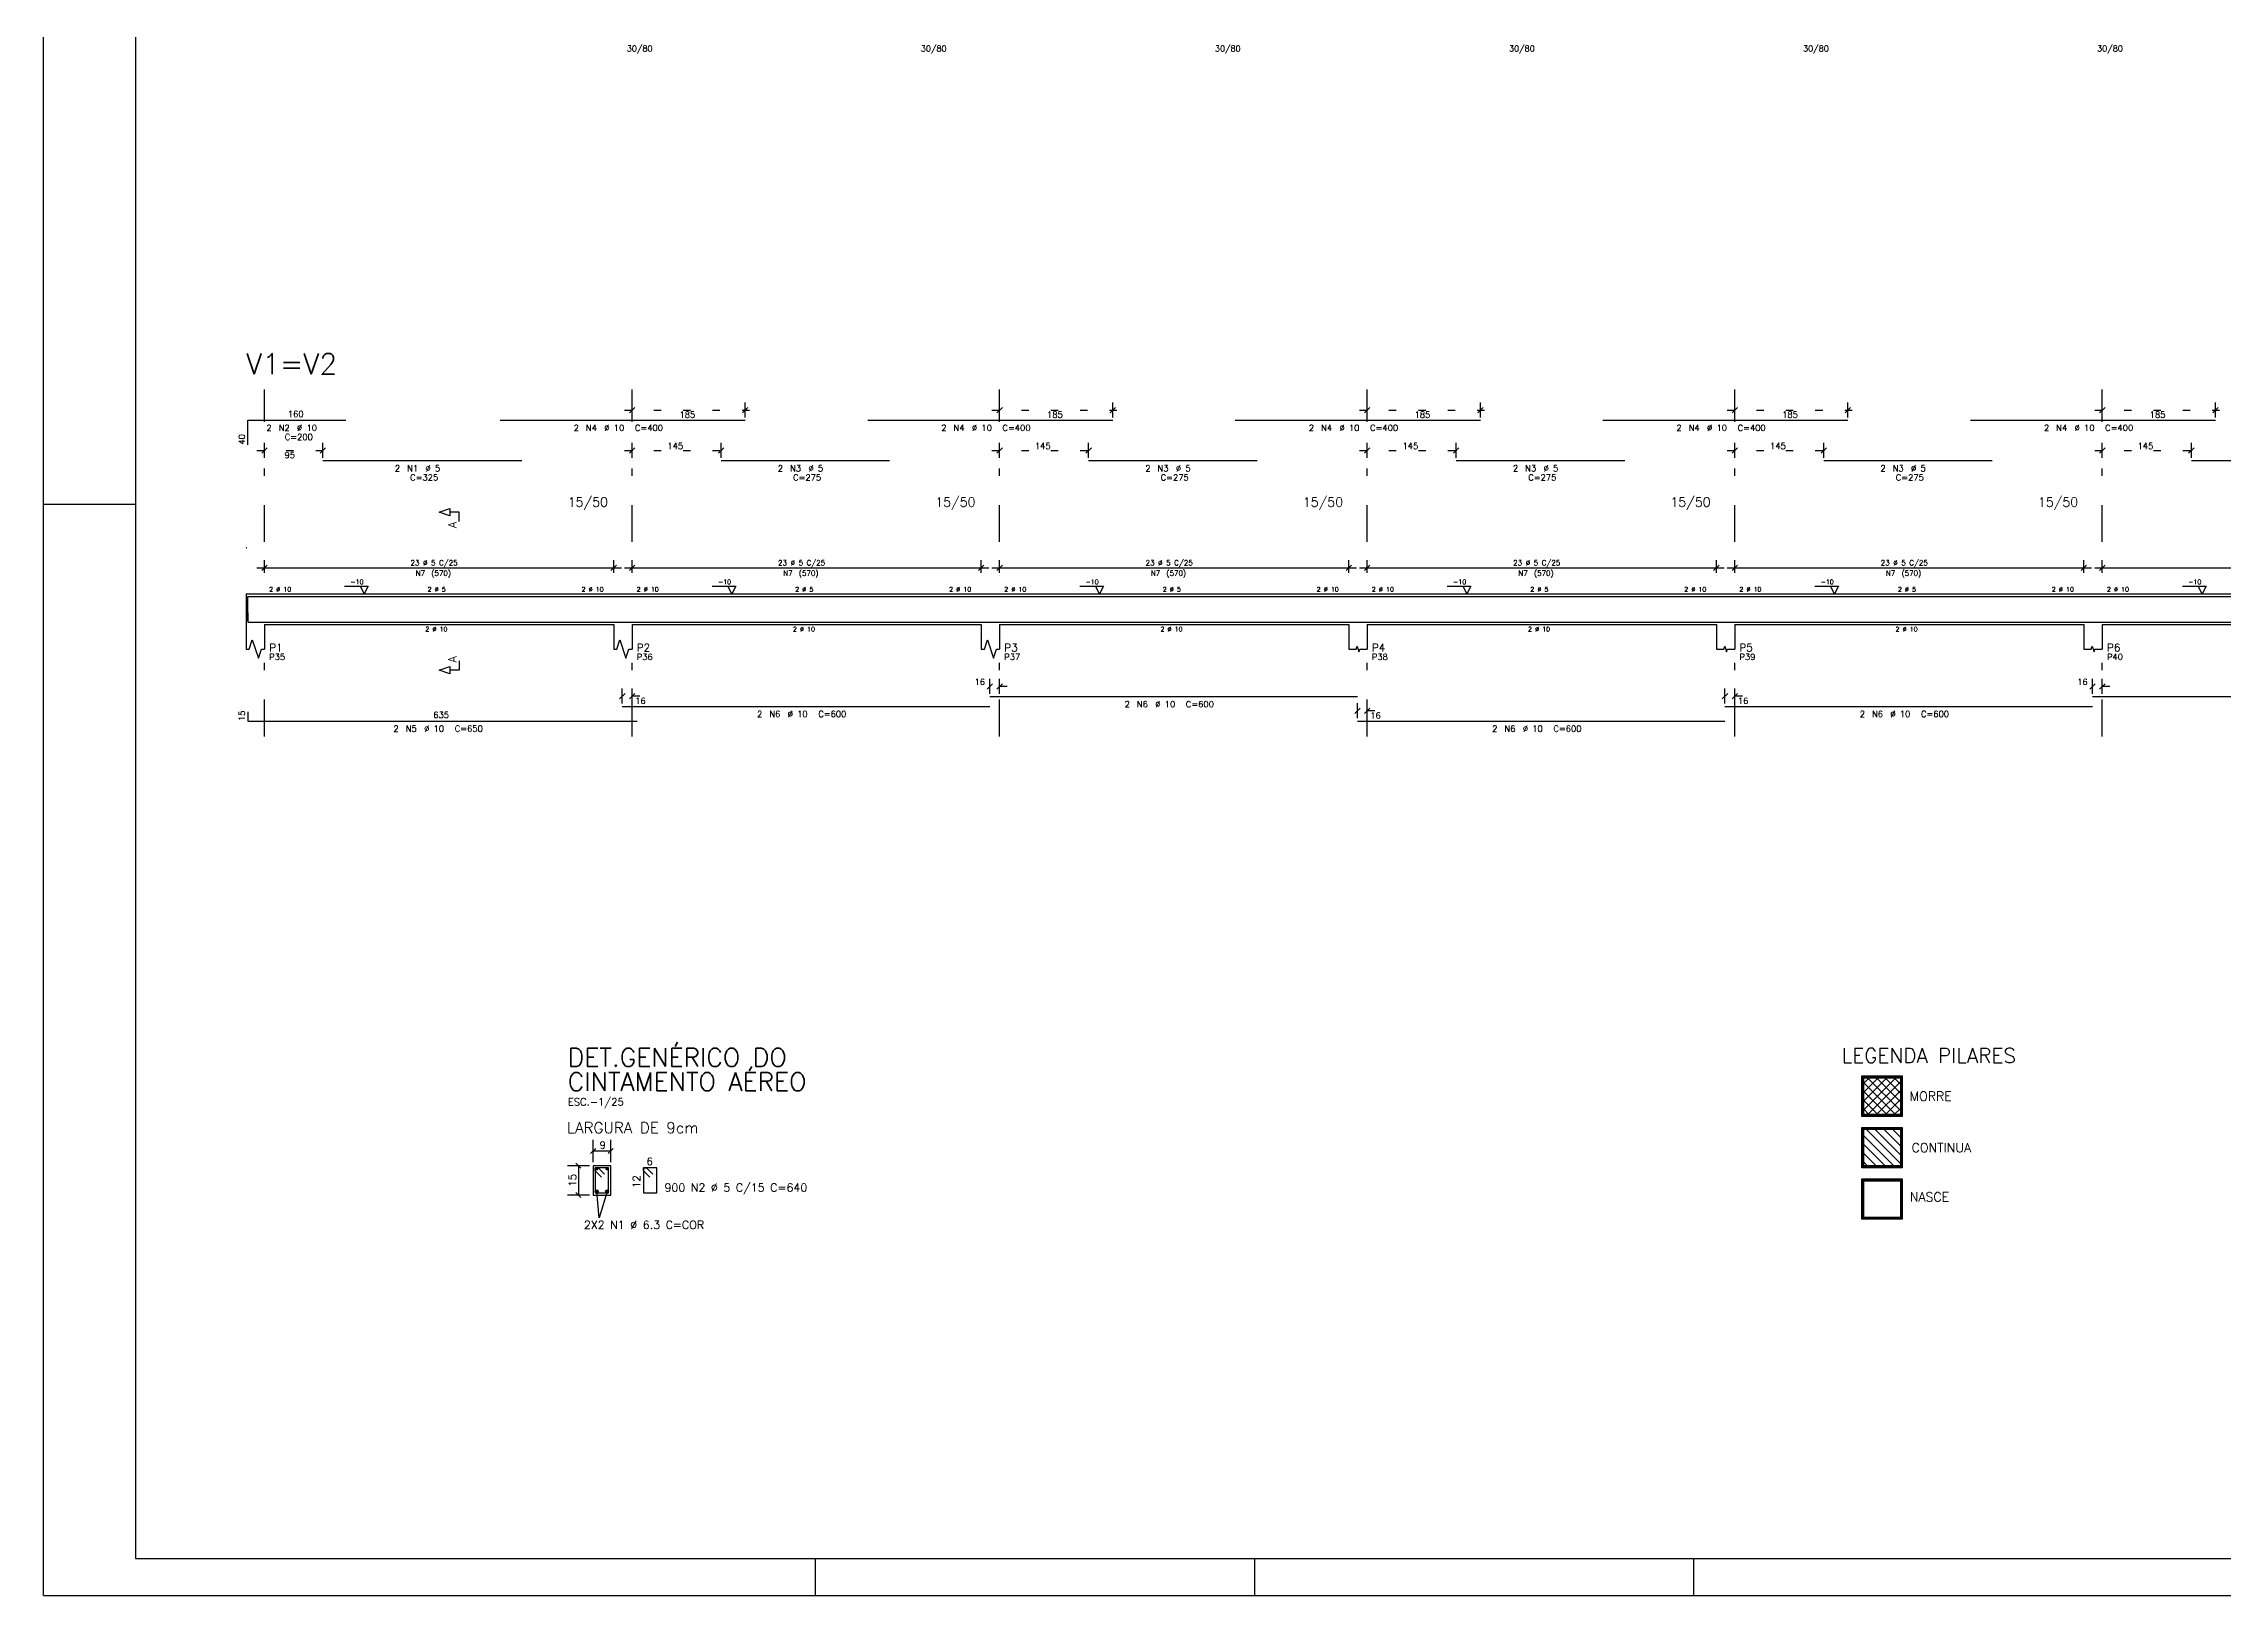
# Model space of a CAD drawing. Extents: x 797 to 1056, y -75 to 15.
# Drawn here: x 908.06 to 937.73, y -75.31 to -54.2 of the extents above; entities that cross this region are included whole.
import ezdxf

# ---------------------------------------------------------------- set-up
doc = ezdxf.new("R2010")
doc.units = 0
doc.header["$MEASUREMENT"] = 0
for name, pattern in [('ESTILO_TQS_0001', [1, 0.7, -0.3]), ('ESTILO_TQS_0002', [0.4, 0.1, -0.3]), ('ESTILO_TQS_0003', [1.5, 0.5, -0.4, 0.1, -0.5])]:
    doc.linetypes.add(name, pattern=pattern)
for name, color, linetype in [('06', 6, 'CONTINUOUS'), ('1', 2, 'CONTINUOUS'), ('2', 4, 'CONTINUOUS'), ('3', 8, 'CONTINUOUS'), ('4', 1, 'CONTINUOUS'), ('5', 5, 'CONTINUOUS'), ('CERCADURA', 7, 'CONTINUOUS')]:
    doc.layers.add(name, color=color, linetype=linetype)
doc.styles.get("Standard").update_dxf_attribs({"font": 'ROMANS.SHX'})

msp = doc.modelspace()

# ---------------------------------------------------------------- linework, layer by layer
at = {"layer": '06'}
for p, q in [((909.31, -33.763), (909.31, -74.813)), ((909.31, -74.813), (967.01, -74.813))]:
    msp.add_line(p, q, dxfattribs=at)
at = {"layer": '1', "linetype": 'Continuous'}
for p, q in [((910.815, -61.686), (910.815, -62.103)), ((910.815, -61.686), (911.065, -61.686)), ((911.065, -61.686), (915.815, -61.686)), ((915.815, -61.686), (916.065, -61.686)), ((916.065, -61.686), (920.815, -61.686)), ((920.815, -61.686), (921.065, -61.686)), ((921.065, -61.686), (925.815, -61.686)), ((925.815, -61.686), (926.065, -61.686)), ((926.065, -61.686), (930.815, -61.686)), ((930.815, -61.686), (931.065, -61.686)), ((931.065, -61.686), (935.815, -61.686)), ((935.815, -61.686), (936.065, -61.686)), ((936.065, -61.686), (940.815, -61.686)), ((910.815, -62.103), (910.815, -62.436)), ((911.065, -62.103), (915.815, -62.103)), ((911.065, -62.103), (911.065, -62.436)), ((915.815, -62.103), (915.815, -62.436)), ((916.065, -62.103), (920.815, -62.103)), ((916.065, -62.103), (916.065, -62.436)), ((920.815, -62.103), (920.815, -62.436)), ((921.065, -62.103), (925.815, -62.103)), ((921.065, -62.103), (921.065, -62.436)), ((925.815, -62.103), (925.815, -62.436)), ((926.065, -62.103), (930.815, -62.103)), ((926.065, -62.103), (926.065, -62.436)), ((930.815, -62.103), (930.815, -62.436)), ((931.065, -62.103), (935.815, -62.103)), ((931.065, -62.103), (931.065, -62.436)), ((935.815, -62.103), (935.815, -62.436)), ((936.065, -62.103), (940.815, -62.103)), ((936.065, -62.103), (936.065, -62.436))]:
    msp.add_line(p, q, dxfattribs=at)
for points in [[(913.711, -60.699), (913.711, -60.574), (913.586, -60.574), (913.586, -60.624), (913.44, -60.574), (913.586, -60.524), (913.586, -60.574)], [(910.815, -62.436), (910.857, -62.436), (910.898, -62.311), (910.982, -62.561), (911.023, -62.436), (911.065, -62.436)], [(915.815, -62.436), (915.857, -62.436), (915.898, -62.311), (915.982, -62.561), (916.023, -62.436), (916.065, -62.436)], [(920.815, -62.436), (920.857, -62.436), (920.898, -62.311), (920.982, -62.561), (921.023, -62.436), (921.065, -62.436)], [(925.815, -62.436), (925.915, -62.436), (925.928, -62.399), (925.953, -62.474), (925.965, -62.436), (926.065, -62.436)], [(930.815, -62.436), (930.915, -62.436), (930.928, -62.399), (930.953, -62.474), (930.965, -62.436), (931.065, -62.436)], [(935.815, -62.436), (935.915, -62.436), (935.928, -62.399), (935.953, -62.474), (935.965, -62.436), (936.065, -62.436)], [(913.711, -62.597), (913.711, -62.722), (913.586, -62.722), (913.586, -62.772), (913.44, -62.722), (913.586, -62.672), (913.586, -62.722)], [(932.794, -68.245), (933.344, -68.245), (933.344, -68.795), (932.794, -68.795), (932.794, -68.245)], [(932.807, -68.258), (933.332, -68.258), (933.332, -68.783), (932.807, -68.783), (932.807, -68.258)], [(932.819, -68.27), (933.319, -68.27), (933.319, -68.77), (932.819, -68.77), (932.819, -68.27)], [(932.794, -69.495), (932.794, -68.945), (933.344, -68.945), (933.344, -69.495), (932.794, -69.495)], [(932.807, -69.483), (932.807, -68.958), (933.332, -68.958), (933.332, -69.483), (932.807, -69.483)], [(932.819, -69.47), (932.819, -68.97), (933.319, -68.97), (933.319, -69.47), (932.819, -69.47)], [(915.565, -69.836), (915.745, -69.836), (915.745, -69.496), (915.565, -69.496), (915.565, -69.836)], [(915.65, -69.621), (915.565, -69.536), (915.565, -69.496), (915.605, -69.496), (915.69, -69.581)], [(916.307, -69.621), (916.222, -69.536), (916.222, -69.496), (916.262, -69.496), (916.347, -69.581)], [(932.794, -69.645), (933.344, -69.645), (933.344, -70.195), (932.794, -70.195), (932.794, -69.645)], [(932.807, -69.658), (933.332, -69.658), (933.332, -70.183), (932.807, -70.183), (932.807, -69.658)], [(932.819, -69.67), (933.319, -69.67), (933.319, -70.17), (932.819, -70.17), (932.819, -69.67)]]:
    msp.add_lwpolyline(points, dxfattribs=at)
for centre, radius in [((915.581, -69.512), 0.016), ((915.581, -69.512), 0.0035), ((915.729, -69.512), 0.016), ((915.729, -69.512), 0.0035), ((915.585, -69.816), 0.02), ((915.585, -69.816), 0.0075), ((915.725, -69.816), 0.02), ((915.725, -69.816), 0.0075)]:
    msp.add_circle(centre, radius, dxfattribs=at)
at = {"layer": '2', "linetype": 'ESTILO_TQS_0002'}
for p, q in [((915.961, -59.184), (917.708, -59.184)), ((920.961, -59.184), (922.709, -59.184)), ((925.961, -59.184), (927.709, -59.184)), ((930.961, -59.184), (932.709, -59.184)), ((935.961, -59.184), (937.709, -59.184)), ((910.961, -59.734), (911.963, -59.734)), ((915.961, -59.734), (917.38, -59.734)), ((920.961, -59.734), (922.38, -59.734)), ((925.961, -59.734), (927.381, -59.734)), ((930.961, -59.734), (932.38, -59.734)), ((935.961, -59.734), (937.38, -59.734)), ((916.169, -63.078), (915.828, -63.078)), ((921.169, -62.945), (920.828, -62.945)), ((931.169, -63.078), (930.828, -63.078)), ((936.169, -62.945), (935.828, -62.945)), ((926.169, -63.278), (925.828, -63.278))]:
    msp.add_line(p, q, dxfattribs=at)
at = {"layer": '2', "linetype": 'Continuous'}
for p, q in [((916.028, -59.221), (916.102, -59.148)), ((916.065, -59.284), (916.065, -59.08)), ((916.065, -59.326), (916.065, -59.326)), ((917.567, -59.221), (917.641, -59.148)), ((917.604, -59.284), (917.604, -59.08)), ((917.604, -59.326), (917.604, -59.326)), ((921.028, -59.221), (921.102, -59.148)), ((921.065, -59.284), (921.065, -59.08)), ((921.065, -59.326), (921.065, -59.326)), ((922.568, -59.221), (922.641, -59.148)), ((922.604, -59.284), (922.604, -59.08)), ((922.604, -59.326), (922.604, -59.326)), ((926.028, -59.221), (926.102, -59.148)), ((926.065, -59.284), (926.065, -59.08)), ((926.065, -59.326), (926.065, -59.326)), ((927.568, -59.221), (927.641, -59.148)), ((927.604, -59.284), (927.604, -59.08)), ((927.604, -59.326), (927.604, -59.326)), ((931.028, -59.221), (931.102, -59.148)), ((931.065, -59.284), (931.065, -59.08)), ((931.065, -59.326), (931.065, -59.326)), ((932.568, -59.221), (932.641, -59.148)), ((932.604, -59.284), (932.604, -59.08)), ((932.604, -59.326), (932.604, -59.326)), ((936.028, -59.221), (936.102, -59.148)), ((936.065, -59.284), (936.065, -59.08)), ((936.065, -59.326), (936.065, -59.326)), ((937.568, -59.221), (937.641, -59.148)), ((937.604, -59.284), (937.604, -59.08)), ((937.604, -59.326), (937.604, -59.326)), ((911.028, -59.771), (911.102, -59.698)), ((911.065, -59.834), (911.065, -59.63)), ((911.065, -59.876), (911.065, -59.876)), ((911.822, -59.771), (911.896, -59.698)), ((911.859, -59.834), (911.859, -59.63)), ((911.859, -59.876), (911.859, -59.876)), ((916.028, -59.771), (916.102, -59.698)), ((916.065, -59.834), (916.065, -59.63)), ((916.065, -59.876), (916.065, -59.876)), ((917.239, -59.771), (917.313, -59.698)), ((917.276, -59.834), (917.276, -59.63)), ((917.276, -59.876), (917.276, -59.876)), ((921.028, -59.771), (921.102, -59.698)), ((921.065, -59.834), (921.065, -59.63)), ((921.065, -59.876), (921.065, -59.876)), ((922.239, -59.771), (922.313, -59.698)), ((922.276, -59.834), (922.276, -59.63)), ((922.276, -59.876), (922.276, -59.876)), ((926.028, -59.771), (926.102, -59.698)), ((926.065, -59.834), (926.065, -59.63)), ((926.065, -59.876), (926.065, -59.876)), ((927.24, -59.771), (927.313, -59.698)), ((927.276, -59.834), (927.276, -59.63)), ((927.276, -59.876), (927.276, -59.876)), ((931.028, -59.771), (931.102, -59.698)), ((931.065, -59.834), (931.065, -59.63)), ((931.065, -59.876), (931.065, -59.876)), ((932.239, -59.771), (932.313, -59.698)), ((932.276, -59.834), (932.276, -59.63)), ((932.276, -59.876), (932.276, -59.876)), ((936.028, -59.771), (936.102, -59.698)), ((936.065, -59.834), (936.065, -59.63)), ((936.065, -59.876), (936.065, -59.876)), ((937.239, -59.771), (937.313, -59.698)), ((937.276, -59.834), (937.276, -59.63)), ((937.276, -59.876), (937.276, -59.876)), ((910.961, -61.332), (915.919, -61.332)), ((911.028, -61.369), (911.102, -61.295)), ((911.065, -61.399), (911.065, -61.228)), ((915.778, -61.369), (915.852, -61.295)), ((915.815, -61.399), (915.815, -61.228)), ((915.961, -61.332), (920.919, -61.332)), ((916.028, -61.369), (916.102, -61.295)), ((916.065, -61.399), (916.065, -61.228)), ((920.778, -61.369), (920.852, -61.295)), ((920.815, -61.399), (920.815, -61.228)), ((920.961, -61.332), (925.919, -61.332)), ((921.028, -61.369), (921.102, -61.295)), ((921.065, -61.399), (921.065, -61.228)), ((925.778, -61.369), (925.852, -61.295)), ((925.815, -61.399), (925.815, -61.228)), ((925.961, -61.332), (930.919, -61.332)), ((926.028, -61.369), (926.102, -61.295)), ((926.065, -61.399), (926.065, -61.228)), ((930.778, -61.369), (930.852, -61.295)), ((930.815, -61.399), (930.815, -61.228)), ((930.961, -61.332), (935.919, -61.332)), ((931.028, -61.369), (931.102, -61.295)), ((931.065, -61.399), (931.065, -61.228)), ((935.778, -61.369), (935.852, -61.295)), ((935.815, -61.399), (935.815, -61.228)), ((935.961, -61.332), (940.919, -61.332)), ((936.028, -61.369), (936.102, -61.295)), ((936.065, -61.399), (936.065, -61.228)), ((911.065, -61.441), (911.065, -61.441)), ((912.154, -61.579), (912.476, -61.579)), ((915.815, -61.441), (915.815, -61.441)), ((916.065, -61.441), (916.065, -61.441)), ((917.154, -61.579), (917.476, -61.579)), ((920.815, -61.441), (920.815, -61.441)), ((921.065, -61.441), (921.065, -61.441)), ((922.154, -61.579), (922.476, -61.579)), ((925.815, -61.441), (925.815, -61.441)), ((926.065, -61.441), (926.065, -61.441)), ((927.154, -61.579), (927.476, -61.579)), ((930.815, -61.441), (930.815, -61.441)), ((931.065, -61.441), (931.065, -61.441)), ((932.154, -61.579), (932.476, -61.579)), ((935.815, -61.441), (935.815, -61.441)), ((936.065, -61.441), (936.065, -61.441)), ((937.154, -61.579), (937.476, -61.579)), ((910.84, -62.053), (910.84, -61.72)), ((910.84, -61.72), (912.173, -61.72)), ((910.84, -61.945), (910.84, -62.07)), ((911.859, -61.72), (914.567, -61.72)), ((914.271, -61.72), (917.604, -61.72)), ((917.276, -61.72), (919.568, -61.72)), ((919.271, -61.72), (922.604, -61.72)), ((922.276, -61.72), (924.567, -61.72)), ((924.271, -61.72), (927.604, -61.72)), ((927.276, -61.72), (929.568, -61.72)), ((929.271, -61.72), (932.604, -61.72)), ((932.276, -61.72), (934.567, -61.72)), ((934.271, -61.72), (937.604, -61.72)), ((937.276, -61.72), (939.567, -61.72)), ((910.84, -62.07), (916.132, -62.07)), ((915.932, -62.07), (920.932, -62.07)), ((920.932, -62.07), (925.932, -62.07)), ((925.932, -62.07), (930.932, -62.07)), ((930.932, -62.07), (935.932, -62.07)), ((935.932, -62.07), (940.932, -62.07)), ((920.932, -63.045), (920.932, -62.841)), ((921.065, -63.045), (921.065, -62.841)), ((935.932, -63.045), (935.932, -62.841)), ((936.065, -63.045), (936.065, -62.841)), ((915.969, -63.041), (915.895, -63.115)), ((915.932, -63.178), (915.932, -62.974)), ((916.102, -63.041), (916.028, -63.115)), ((916.065, -63.178), (916.065, -62.974)), ((920.969, -62.908), (920.895, -62.982)), ((920.932, -63.086), (920.932, -63.086)), ((921.102, -62.908), (921.028, -62.982)), ((921.065, -63.086), (921.065, -63.086)), ((925.932, -63.378), (925.932, -63.174)), ((926.065, -63.378), (926.065, -63.174)), ((930.969, -63.041), (930.895, -63.115)), ((930.932, -63.178), (930.932, -62.974)), ((931.102, -63.041), (931.028, -63.115)), ((931.065, -63.178), (931.065, -62.974)), ((935.969, -62.908), (935.895, -62.982)), ((935.932, -63.086), (935.932, -63.086)), ((936.102, -62.908), (936.028, -62.982)), ((936.065, -63.086), (936.065, -63.086)), ((915.932, -63.22), (915.932, -63.22)), ((916.065, -63.22), (916.065, -63.22)), ((925.969, -63.241), (925.895, -63.315)), ((925.932, -63.42), (925.932, -63.42)), ((926.102, -63.241), (926.028, -63.315)), ((926.065, -63.42), (926.065, -63.42)), ((930.932, -63.22), (930.932, -63.22)), ((931.065, -63.22), (931.065, -63.22)), ((932.819, -68.705), (933.255, -68.27)), ((932.819, -68.585), (933.134, -68.27)), ((932.819, -68.465), (933.014, -68.27)), ((932.819, -68.345), (932.894, -68.27)), ((932.819, -68.337), (933.252, -68.77)), ((932.819, -68.457), (933.132, -68.77)), ((932.872, -68.27), (933.319, -68.717)), ((932.875, -68.77), (933.319, -68.326)), ((932.992, -68.27), (933.319, -68.597)), ((932.995, -68.77), (933.319, -68.446)), ((933.113, -68.27), (933.319, -68.477)), ((933.233, -68.27), (933.319, -68.356)), ((932.819, -68.578), (933.011, -68.77)), ((932.819, -68.698), (932.891, -68.77)), ((933.115, -68.77), (933.319, -68.566)), ((933.235, -68.77), (933.319, -68.686)), ((915.535, -69.416), (915.535, -69.116)), ((915.775, -69.416), (915.775, -69.116)), ((932.819, -69.058), (933.231, -69.47)), ((932.851, -68.97), (933.319, -69.438)), ((932.971, -68.97), (933.319, -69.318)), ((933.091, -68.97), (933.319, -69.198)), ((933.211, -68.97), (933.319, -69.078)), ((915.5, -69.301), (915.57, -69.23)), ((915.535, -69.266), (915.775, -69.266)), ((915.74, -69.301), (915.81, -69.23)), ((932.819, -69.179), (933.11, -69.47)), ((932.819, -69.299), (932.99, -69.47)), ((915.485, -69.466), (915.185, -69.466)), ((915.3, -69.43), (915.37, -69.501)), ((915.335, -69.466), (915.335, -69.866)), ((932.819, -69.419), (932.87, -69.47)), ((915.485, -69.866), (915.185, -69.866)), ((915.3, -69.83), (915.37, -69.901))]:
    msp.add_line(p, q, dxfattribs=at)
for points in [[(912.422, -61.686), (912.369, -61.579), (912.476, -61.579), (912.422, -61.686)], [(917.422, -61.686), (917.369, -61.579), (917.476, -61.579), (917.422, -61.686)], [(922.422, -61.686), (922.369, -61.579), (922.476, -61.579), (922.422, -61.686)], [(927.422, -61.686), (927.369, -61.579), (927.476, -61.579), (927.422, -61.686)], [(932.422, -61.686), (932.369, -61.579), (932.476, -61.579), (932.422, -61.686)], [(937.422, -61.686), (937.369, -61.579), (937.476, -61.579), (937.422, -61.686)], [(915.535, -69.866), (915.775, -69.866), (915.775, -69.466), (915.535, -69.466), (915.535, -69.866)]]:
    msp.add_lwpolyline(points, dxfattribs=at)
at = {"layer": '3', "linetype": 'ESTILO_TQS_0003'}
for p, q in [((911.065, -59.342), (911.065, -58.905)), ((916.065, -59.342), (916.065, -58.905)), ((921.065, -59.342), (921.065, -58.905)), ((926.065, -59.342), (926.065, -58.905)), ((931.065, -59.342), (931.065, -58.905)), ((936.065, -59.342), (936.065, -58.905)), ((911.065, -60.978), (911.065, -59.677)), ((916.065, -60.978), (916.065, -59.677)), ((921.065, -60.978), (921.065, -59.677)), ((926.065, -60.978), (926.065, -59.677)), ((931.065, -60.978), (931.065, -59.677)), ((936.065, -60.978), (936.065, -59.677)), ((911.065, -63.624), (911.065, -62.603)), ((916.065, -63.624), (916.065, -62.603)), ((921.065, -63.624), (921.065, -62.603)), ((926.065, -63.624), (926.065, -62.603)), ((931.065, -63.624), (931.065, -62.603)), ((936.065, -63.624), (936.065, -62.603))]:
    msp.add_line(p, q, dxfattribs=at)
at = {"layer": '3', "linetype": 'ESTILO_TQS_0001'}
for p, q in [((915.617, -70.174), (915.585, -69.816)), ((915.725, -69.816), (915.617, -70.174))]:
    msp.add_line(p, q, dxfattribs=at)
at = {"layer": '4', "linetype": 'Continuous'}
for p, q in [((910.84, -59.655), (910.84, -59.322)), ((910.84, -59.322), (912.173, -59.322)), ((914.271, -59.322), (917.604, -59.322)), ((919.271, -59.322), (922.604, -59.322)), ((924.271, -59.322), (927.604, -59.322)), ((929.271, -59.322), (932.604, -59.322)), ((934.271, -59.322), (937.604, -59.322)), ((911.859, -59.872), (914.567, -59.872)), ((917.276, -59.872), (919.568, -59.872)), ((922.276, -59.872), (924.567, -59.872)), ((927.276, -59.872), (929.568, -59.872)), ((932.276, -59.872), (934.567, -59.872)), ((937.276, -59.872), (939.567, -59.872)), ((920.932, -63.082), (925.932, -63.082)), ((935.932, -63.082), (940.932, -63.082)), ((910.84, -63.291), (910.84, -63.416)), ((910.84, -63.416), (916.132, -63.416)), ((915.932, -63.216), (920.932, -63.216)), ((925.932, -63.416), (930.932, -63.416)), ((930.932, -63.216), (935.932, -63.216))]:
    msp.add_line(p, q, dxfattribs=at)
msp.add_lwpolyline([(916.222, -69.836), (916.402, -69.836), (916.402, -69.496), (916.222, -69.496), (916.222, -69.836)], dxfattribs=at)
at = {"layer": 'CERCADURA'}
for p, q in [((908.06, -75.313), (908.06, -33.263)), ((908.06, -60.463), (909.31, -60.463)), ((918.56, -75.313), (918.56, -74.813)), ((924.535, -75.313), (924.535, -74.813)), ((930.51, -75.313), (930.51, -74.813)), ((908.06, -75.313), (967.51, -75.313))]:
    msp.add_line(p, q, dxfattribs=at)

# ---------------------------------------------------------------- texts
at = {"layer": '1', "linetype": 'Continuous'}
for s, height, p in [('30/80', 0.08, (915.994, -54.305)), ('30/80', 0.08, (919.994, -54.305)), ('30/80', 0.08, (923.994, -54.305)), ('30/80', 0.08, (927.994, -54.305)), ('30/80', 0.08, (931.994, -54.305)), ('30/80', 0.08, (935.994, -54.305)), ('160', 0.0833, (911.382, -59.28)), ('2', 0.0833, (911.09, -59.468)), ('N2', 0.0833, (911.257, -59.468)), ('C=200', 0.0833, (911.34, -59.593)), ('%%c 10', 0.0833, (911.507, -59.468)), ('2', 0.0833, (915.271, -59.468)), ('N4', 0.0833, (915.437, -59.468)), ('%%c 10', 0.0833, (915.687, -59.468)), ('C=400', 0.0833, (916.104, -59.468)), ('2', 0.0833, (920.271, -59.468)), ('N4', 0.0833, (920.438, -59.468)), ('%%c 10', 0.0833, (920.688, -59.468)), ('C=400', 0.0833, (921.104, -59.468)), ('2', 0.0833, (925.271, -59.468)), ('N4', 0.0833, (925.438, -59.468)), ('%%c 10', 0.0833, (925.688, -59.468)), ('C=400', 0.0833, (926.104, -59.468)), ('2', 0.0833, (930.271, -59.468)), ('N4', 0.0833, (930.438, -59.468)), ('%%c 10', 0.0833, (930.688, -59.468)), ('C=400', 0.0833, (931.104, -59.468)), ('2', 0.0833, (935.271, -59.468)), ('N4', 0.0833, (935.438, -59.468)), ('%%c 10', 0.0833, (935.688, -59.468)), ('C=400', 0.0833, (936.104, -59.468)), ('2', 0.0833, (912.838, -60.018)), ('N1', 0.0833, (913.005, -60.018)), ('C=325', 0.0833, (913.046, -60.143)), ('%%c 5', 0.0833, (913.255, -60.018)), ('2', 0.0833, (918.047, -60.018)), ('N3', 0.0833, (918.214, -60.018)), ('C=275', 0.0833, (918.255, -60.143)), ('%%c 5', 0.0833, (918.464, -60.018)), ('2', 0.0833, (923.047, -60.018)), ('N3', 0.0833, (923.213, -60.018)), ('C=275', 0.0833, (923.255, -60.143)), ('%%c 5', 0.0833, (923.463, -60.018)), ('2', 0.0833, (928.047, -60.018)), ('N3', 0.0833, (928.214, -60.018)), ('C=275', 0.0833, (928.256, -60.143)), ('%%c 5', 0.0833, (928.464, -60.018)), ('2', 0.0833, (933.047, -60.018)), ('N3', 0.0833, (933.213, -60.018)), ('C=275', 0.0833, (933.255, -60.143)), ('%%c 5', 0.0833, (933.463, -60.018)), ('15/50', 0.125, (915.19, -60.499)), ('15/50', 0.125, (920.19, -60.499)), ('15/50', 0.125, (925.19, -60.499)), ('15/50', 0.125, (930.19, -60.499)), ('15/50', 0.125, (935.19, -60.499)), ('2', 0.00708, (910.815, -61.061)), ('2 %%c 10', 0.0625, (911.128, -61.655)), ('2 %%c 5', 0.0625, (913.284, -61.655)), ('2 %%c 10', 0.0625, (915.378, -61.655)), ('2 %%c 10', 0.0625, (916.128, -61.655)), ('2 %%c 5', 0.0625, (918.284, -61.655)), ('2 %%c 10', 0.0625, (920.378, -61.655)), ('2 %%c 10', 0.0625, (921.128, -61.655)), ('2 %%c 5', 0.0625, (923.284, -61.655)), ('2 %%c 10', 0.0625, (925.378, -61.655)), ('2 %%c 10', 0.0625, (926.128, -61.655)), ('2 %%c 5', 0.0625, (928.284, -61.655)), ('2 %%c 10', 0.0625, (930.378, -61.655)), ('2 %%c 10', 0.0625, (931.128, -61.655)), ('2 %%c 5', 0.0625, (933.284, -61.655)), ('2 %%c 10', 0.0625, (935.378, -61.655)), ('2 %%c 10', 0.0625, (936.128, -61.655)), ('2 %%c 10', 0.0625, (913.253, -62.197)), ('2 %%c 10', 0.0625, (918.253, -62.197)), ('2 %%c 10', 0.0625, (923.253, -62.197)), ('2 %%c 10', 0.0625, (928.253, -62.197)), ('2 %%c 10', 0.0625, (933.253, -62.197)), ('P35', 0.0833, (911.128, -62.584)), ('P1', 0.1042, (911.128, -62.468)), ('P36', 0.0833, (916.128, -62.584)), ('P2', 0.1042, (916.128, -62.468)), ('P37', 0.0833, (921.128, -62.584)), ('P3', 0.1042, (921.128, -62.468)), ('P38', 0.0833, (926.128, -62.584)), ('P4', 0.1042, (926.128, -62.468)), ('P39', 0.0833, (931.128, -62.584)), ('P5', 0.1042, (931.128, -62.468)), ('P40', 0.0833, (936.128, -62.584)), ('P6', 0.1042, (936.128, -62.468)), ('2', 0.0833, (922.765, -63.228)), ('N6', 0.0833, (922.932, -63.228)), ('%%c 10', 0.0833, (923.182, -63.228)), ('C=600', 0.0833, (923.598, -63.228)), ('2', 0.0833, (912.819, -63.561)), ('N5', 0.0833, (912.986, -63.561)), ('%%c 10', 0.0833, (913.236, -63.561)), ('635', 0.0833, (913.361, -63.374)), ('C=650', 0.0833, (913.653, -63.561)), ('2', 0.0833, (917.765, -63.361)), ('N6', 0.0833, (917.932, -63.361)), ('%%c 10', 0.0833, (918.182, -63.361)), ('C=600', 0.0833, (918.598, -63.361)), ('2', 0.0833, (927.765, -63.561)), ('N6', 0.0833, (927.932, -63.561)), ('%%c 10', 0.0833, (928.182, -63.561)), ('C=600', 0.0833, (928.598, -63.561)), ('2', 0.0833, (932.765, -63.361)), ('N6', 0.0833, (932.932, -63.361)), ('%%c 10', 0.0833, (933.182, -63.361)), ('C=600', 0.0833, (933.598, -63.361)), ('DET.GENÉRICO DO', 0.25, (915.19, -68.118)), ('MORRE', 0.125, (933.444, -68.583)), ('LARGURA DE 9cm', 0.15, (915.181, -69.024)), ('CONTINUA', 0.125, (933.471, -69.283)), ('900 N2 %%c 5 C/15 C=640', 0.11, (916.506, -69.819)), ('NASCE', 0.125, (933.446, -69.953)), ('2X2 N1 %%c 6.3 C=COR', 0.11, (915.409, -70.326))]:
    msp.add_text(s, height=height, dxfattribs=at).set_placement(p)
for s, height, p in [('40', 0.0833, (910.798, -59.655)), ('A', 0.113, (913.677, -60.79)), ('A', 0.113, (913.677, -62.62)), ('15', 0.0833, (910.798, -63.416))]:
    msp.add_text(s, height=height, rotation=90, dxfattribs=at).set_placement(p)
at = {"layer": '1', "color": 5, "linetype": 'Continuous'}
msp.add_text('LEGENDA PILARES', height=0.2, dxfattribs=at).set_placement((932.517, -68.068))
at = {"layer": '2', "linetype": 'Continuous'}
for s, height, p in [('185', 0.0833, (916.71, -59.289)), ('185', 0.0833, (921.71, -59.289)), ('185', 0.0833, (926.71, -59.289)), ('185', 0.0833, (931.71, -59.289)), ('185', 0.0833, (936.71, -59.289)), ('95', 0.0833, (911.337, -59.839)), ('145', 0.0833, (916.546, -59.714)), ('145', 0.0833, (921.545, -59.714)), ('145', 0.0833, (926.546, -59.714)), ('145', 0.0833, (931.545, -59.714)), ('145', 0.0833, (936.545, -59.714)), ('23 %%c 5 C/25', 0.07083, (913.051, -61.297)), ('N7', 0.0708, (913.121, -61.439)), ('(570)', 0.0708, (913.334, -61.439)), ('23 %%c 5 C/25', 0.07083, (918.051, -61.297)), ('N7', 0.0708, (918.121, -61.439)), ('(570)', 0.0708, (918.334, -61.439)), ('23 %%c 5 C/25', 0.07083, (923.051, -61.297)), ('N7', 0.0708, (923.121, -61.439)), ('(570)', 0.0708, (923.334, -61.439)), ('23 %%c 5 C/25', 0.07083, (928.051, -61.297)), ('N7', 0.0708, (928.121, -61.439)), ('(570)', 0.0708, (928.334, -61.439)), ('23 %%c 5 C/25', 0.07083, (933.051, -61.297)), ('N7', 0.0708, (933.121, -61.439)), ('(570)', 0.0708, (933.334, -61.439)), ('-10', 0.0625, (912.235, -61.554)), ('-10', 0.0625, (917.235, -61.554)), ('-10', 0.0625, (922.235, -61.554)), ('-10', 0.0625, (927.235, -61.554)), ('-10', 0.0625, (932.235, -61.554)), ('-10', 0.0625, (937.235, -61.554)), ('16', 0.0833, (920.723, -62.924)), ('16', 0.0833, (935.723, -62.924)), ('16', 0.0833, (916.107, -63.182)), ('16', 0.0833, (931.107, -63.182)), ('16', 0.0833, (926.107, -63.382)), ('ESC.-1/25', 0.1, (915.19, -68.648)), ('9', 0.1, (915.622, -69.236)), ('6', 0.1, (916.262, -69.458))]:
    msp.add_text(s, height=height, dxfattribs=at).set_placement(p)
for s, p in [('15', (915.305, -69.751)), ('12', (916.176, -69.769))]:
    msp.add_text(s, height=0.1, rotation=90, dxfattribs=at).set_placement(p)
at = {"layer": '5', "linetype": 'Continuous'}
for s, height, p in [('V1=V2', 0.2833, (910.815, -58.697)), ('CINTAMENTO AÉREO', 0.25, (915.19, -68.448))]:
    msp.add_text(s, height=height, dxfattribs=at).set_placement(p)

doc.saveas('drawing.dxf')
